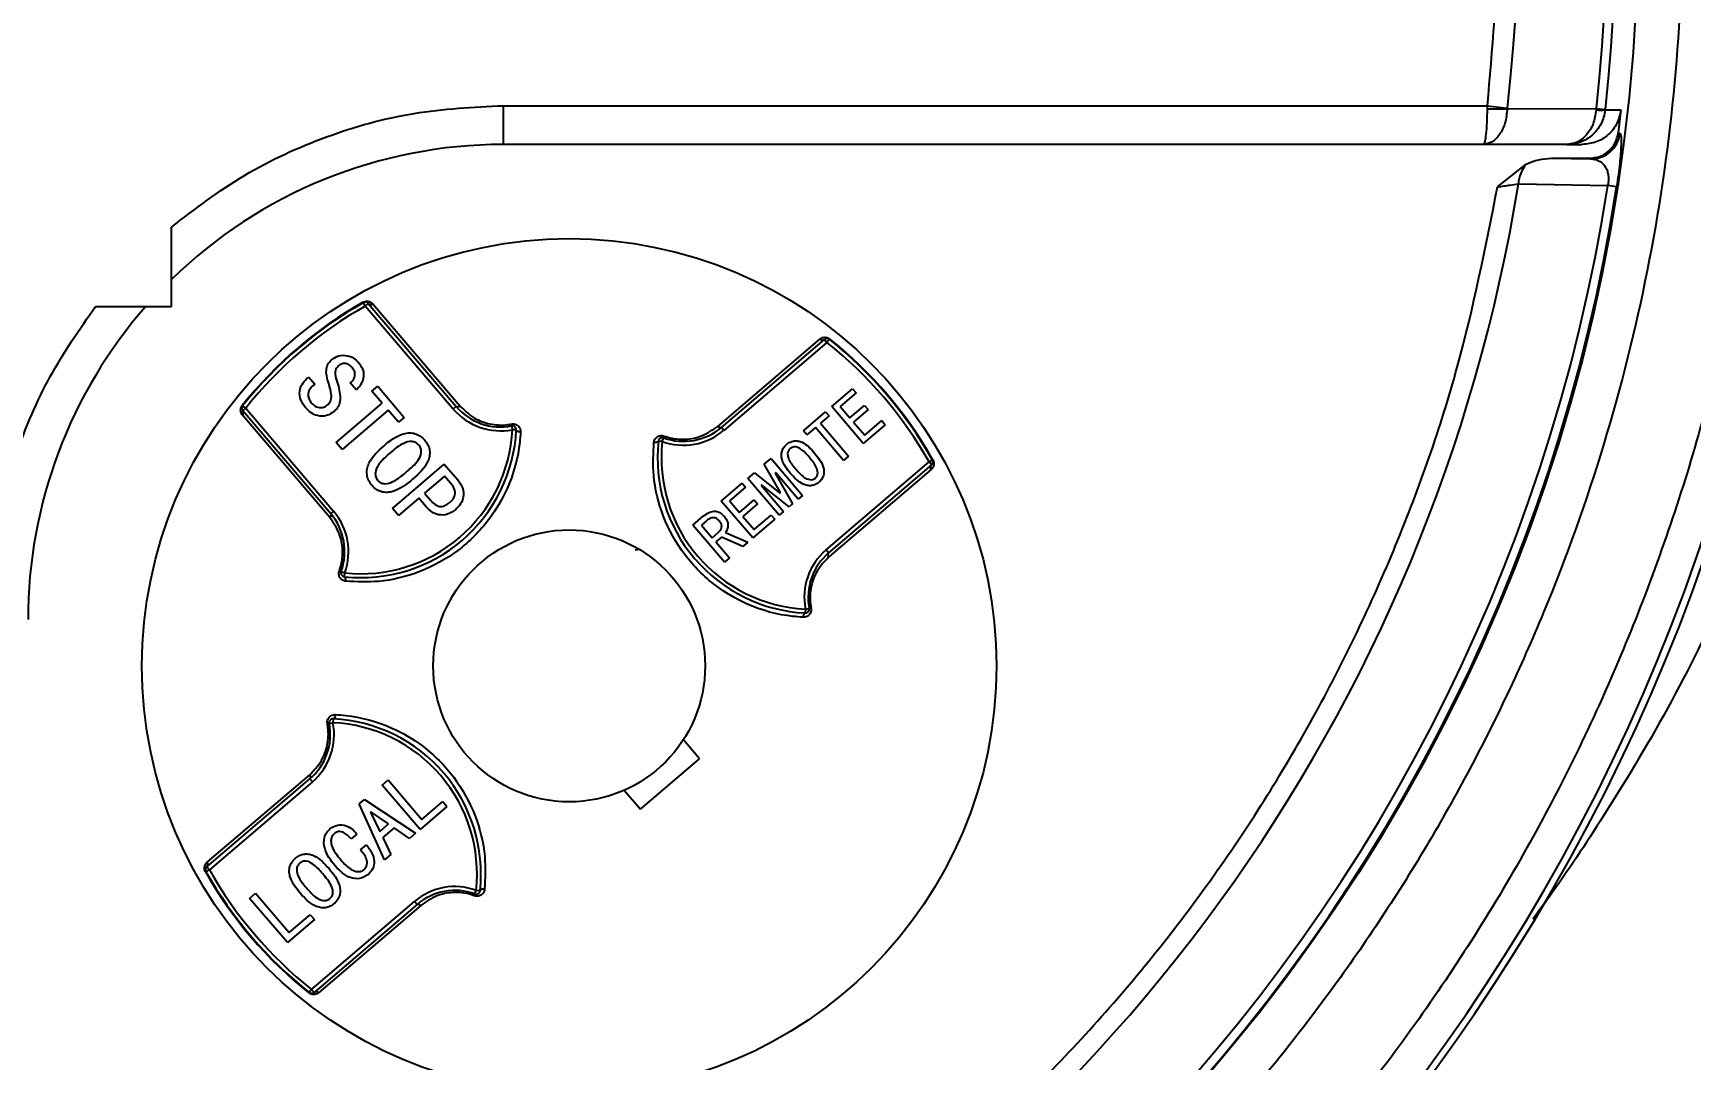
# Model space of a CAD drawing. Header units: millimetres. Extents: x 1964 to 5009, y 569 to 2723.
# Drawn here: x 2657 to 2742.4, y 2204.6 to 2257.4 of the extents above; entities that cross this region are included whole.
import ezdxf

# ---------------------------------------------------------------- set-up
doc = ezdxf.new("R2010")
doc.units = ezdxf.units.MM
doc.layers.add('AM_5', color=3, linetype='Continuous', lineweight=25)
doc.styles.add('SLDTEXTSTYLE1', font='txt.shx', dxfattribs={"width": 0.7, "bigfont": 'gbcbig.shx'})
doc.dimstyles.new('SLDDIMSTYLE12$0', dxfattribs={"dimtxt": 12, "dimasz": 10, "dimexe": 0, "dimexo": 0.0625, "dimgap": 0.875, "dimtad": 1, "dimdec": 1, "dimlfac": 1.8, "dimrnd": 1e-09, "dimzin": 12, "dimdsep": 46, "dimtxsty": 'SLDTEXTSTYLE1', "dimcen": 0.09, "dimdle": 8.16, "dimclrd": 3, "dimclre": 3, "dimadec": 0, "dimazin": 3, "dimtfac": 1, "dimtdec": 1, "dimtofl": 0, "dimtmove": 0, "dimatfit": 3, "dimfxl": 0, "dimfrac": 2, "dimtolj": 1, "dimlwd": 5, "dimlwe": 5, "dimarcsym": 0})

# ---------------------------------------------------------------- blocks, each defined once
blk = doc.blocks.new('*D64')
at = {"layer": 'AM_5', "color": 3, "lineweight": 5, "transparency": 16777216}
blk.add_line((2756.483, 2479.134), (2362.084, 2479.134), dxfattribs=at)
at = {"layer": 'AM_5', "color": 3, "linetype": 'Continuous', "lineweight": 5, "transparency": 16777216}
for p, q in [((2362.084, 2469.134), (2362.084, 2155.348)), ((2768.159, 2145.348), (2362.084, 2145.348))]:
    blk.add_line(p, q, dxfattribs=at)
at = {"layer": 'AM_5', "color": 3, "transparency": 16777216}
for points in [[(2360.417, 2469.134), (2363.75, 2469.134), (2362.084, 2479.134)], [(2360.417, 2155.348), (2363.75, 2155.348), (2362.084, 2145.348)]]:
    blk.add_solid(points, dxfattribs=at)
at = {"layer": 'Defpoints', "color": 0, "transparency": 16777216}
for p in [(2756.546, 2479.134), (2362.084, 2145.348), (2768.221, 2145.348)]:
    blk.add_point(p, dxfattribs=at)
at = {"layer": 'AM_5', "color": 0, "transparency": 16777216, "insert": (2347.494, 2312.241), "char_height": 12, "attachment_point": 5, "rotation": 90, "style": 'SLDTEXTSTYLE1'}
blk.add_mtext('\\A1;{\\H2.28571x;335}', dxfattribs=at)

msp = doc.modelspace()

# ---------------------------------------------------------------- linework, layer by layer
at = {"color": 7, "linetype": 'Continuous', "lineweight": 25}
for p, q in [((2681.227, 2253.698), (2731.919, 2253.698)), ((2681.227, 2253.698), (2681.227, 2251.698)), ((2731.916, 2253.538), (2731.919, 2253.698)), ((2731.919, 2253.698), (2732.944, 2253.578)), ((2732.941, 2253.538), (2732.944, 2253.578)), ((2732.941, 2253.538), (2737.526, 2253.546)), ((2737.526, 2253.546), (2737.521, 2253.477)), ((2737.526, 2253.546), (2737.989, 2253.495)), ((2737.987, 2253.477), (2737.989, 2253.495)), ((2737.987, 2253.477), (2738.792, 2253.479)), ((2738.792, 2253.479), (2738.654, 2252.303)), ((2738.654, 2252.303), (2738.748, 2252.27)), ((2731.718, 2251.698), (2681.227, 2251.698)), ((2736.012, 2251.698), (2731.718, 2251.698)), ((2736.012, 2251.698), (2736.801, 2251.698)), ((2732.438, 2249.514), (2733.913, 2250.689)), ((2735.221, 2250.988), (2737.262, 2250.955)), ((2735.221, 2250.988), (2737.165, 2250.988)), ((2733.509, 2249.665), (2738.109, 2249.582)), ((2738.569, 2249.511), (2738.109, 2249.582)), ((2664.145, 2243.361), (2664.145, 2247.447)), ((2660.245, 2243.361), (2664.145, 2243.361)), ((2674.033, 2243.556), (2674.021, 2243.577)), ((2674.131, 2243.382), (2674.033, 2243.556)), ((2674.131, 2243.382), (2674.283, 2243.511)), ((2678.662, 2238.077), (2674.131, 2243.382)), ((2674.283, 2243.511), (2678.814, 2238.207)), ((2674.518, 2243.489), (2679.012, 2238.228)), ((2692.277, 2237.184), (2697.538, 2241.677)), ((2692.469, 2237.132), (2697.774, 2241.663)), ((2697.774, 2241.663), (2697.903, 2241.511)), ((2698.028, 2241.667), (2697.903, 2241.511)), ((2698.043, 2241.686), (2698.028, 2241.667)), ((2697.903, 2241.511), (2692.599, 2236.98)), ((2671.112, 2239.625), (2671.221, 2239.718)), ((2671.221, 2239.718), (2671.527, 2239.36)), ((2671.527, 2239.36), (2671.433, 2239.28)), ((2673.666, 2239.061), (2673.361, 2239.419)), ((2674.474, 2238.997), (2674.77, 2239.25)), ((2674.77, 2239.25), (2676.139, 2237.647)), ((2698.149, 2238.2), (2699.227, 2239.121)), ((2699.227, 2239.121), (2699.407, 2238.909)), ((2667.816, 2238.246), (2667.797, 2238.261)), ((2667.972, 2238.121), (2667.816, 2238.246)), ((2672.64, 2236.354), (2675.006, 2238.375)), ((2675.006, 2238.375), (2674.474, 2238.997)), ((2678.814, 2238.207), (2678.662, 2238.077)), ((2699.772, 2236.299), (2698.149, 2238.2)), ((2699.407, 2238.909), (2698.585, 2238.207)), ((2698.585, 2238.207), (2699.088, 2237.618)), ((2699.088, 2237.618), (2699.844, 2238.263)), ((2699.844, 2238.263), (2700.024, 2238.052)), ((2672.299, 2232.494), (2667.805, 2237.756)), ((2667.972, 2238.121), (2667.82, 2237.991)), ((2672.35, 2232.687), (2667.82, 2237.991)), ((2667.972, 2238.121), (2672.502, 2232.817)), ((2675.312, 2238.017), (2672.946, 2235.996)), ((2675.843, 2237.394), (2675.312, 2238.017)), ((2676.139, 2237.647), (2675.843, 2237.394)), ((2696.692, 2236.956), (2697.837, 2237.934)), ((2698.018, 2237.722), (2697.573, 2237.343)), ((2697.837, 2237.934), (2698.018, 2237.722)), ((2700.024, 2238.052), (2699.268, 2237.406)), ((2699.268, 2237.406), (2699.847, 2236.728)), ((2699.847, 2236.728), (2700.726, 2237.478)), ((2700.726, 2237.478), (2700.906, 2237.267)), ((2681.669, 2237.211), (2681.707, 2237.014)), ((2681.907, 2237.005), (2681.707, 2237.014)), ((2689.425, 2236.407), (2689.493, 2236.595)), ((2692.599, 2236.98), (2692.469, 2237.132)), ((2696.873, 2236.744), (2696.692, 2236.956)), ((2697.317, 2237.124), (2696.873, 2236.744)), ((2698.76, 2235.435), (2697.317, 2237.124)), ((2697.573, 2237.343), (2699.016, 2235.653)), ((2700.906, 2237.267), (2699.772, 2236.299)), ((2672.946, 2235.996), (2672.64, 2236.354)), ((2689.425, 2236.407), (2689.226, 2236.429)), ((2699.016, 2235.653), (2698.76, 2235.435)), ((2675.538, 2232.961), (2678.199, 2235.234)), ((2678.199, 2235.234), (2678.891, 2234.425)), ((2693.824, 2234.506), (2694.169, 2234.8)), ((2694.169, 2234.8), (2695.486, 2233.753)), ((2694.68, 2235.237), (2695.025, 2235.531)), ((2695.508, 2233.772), (2694.68, 2235.237)), ((2695.025, 2235.531), (2696.648, 2233.63)), ((2695.268, 2234.797), (2695.245, 2234.778)), ((2696.426, 2233.441), (2695.268, 2234.797)), ((2697.86, 2230.821), (2703.164, 2235.351)), ((2703.294, 2235.199), (2697.99, 2230.669)), ((2703.272, 2234.965), (2698.01, 2230.471)), ((2703.338, 2235.45), (2703.164, 2235.351)), ((2703.294, 2235.199), (2703.164, 2235.351)), ((2703.359, 2235.462), (2703.338, 2235.45)), ((2678.21, 2234.624), (2677.182, 2233.747)), ((2678.515, 2234.266), (2678.21, 2234.624)), ((2692.457, 2233.338), (2693.535, 2234.259)), ((2693.715, 2234.048), (2692.893, 2233.345)), ((2693.535, 2234.259), (2693.715, 2234.048)), ((2695.448, 2232.605), (2693.824, 2234.506)), ((2694.534, 2234.17), (2694.512, 2234.151)), ((2694.512, 2234.151), (2695.67, 2232.795)), ((2695.959, 2233.042), (2694.534, 2234.17)), ((2695.245, 2234.778), (2696.137, 2233.194)), ((2676.887, 2233.494), (2675.844, 2232.603)), ((2677.272, 2233.043), (2676.887, 2233.494)), ((2677.182, 2233.747), (2677.488, 2233.389)), ((2694.08, 2231.437), (2692.457, 2233.338)), ((2692.893, 2233.345), (2693.396, 2232.756)), ((2693.396, 2232.756), (2694.152, 2233.402)), ((2694.332, 2233.191), (2693.576, 2232.545)), ((2694.152, 2233.402), (2694.332, 2233.191)), ((2695.486, 2233.753), (2695.508, 2233.772)), ((2696.137, 2233.194), (2695.959, 2233.042)), ((2696.648, 2233.63), (2696.426, 2233.441)), ((2672.502, 2232.817), (2672.35, 2232.687)), ((2675.844, 2232.603), (2675.538, 2232.961)), ((2691, 2232.094), (2691.556, 2232.569)), ((2691.681, 2232.31), (2691.436, 2232.102)), ((2693.576, 2232.545), (2694.155, 2231.867)), ((2695.214, 2232.406), (2694.08, 2231.437)), ((2694.155, 2231.867), (2695.034, 2232.617)), ((2695.034, 2232.617), (2695.214, 2232.406)), ((2695.67, 2232.795), (2695.448, 2232.605)), ((2692.624, 2230.193), (2691, 2232.094)), ((2691.436, 2232.102), (2691.997, 2231.446)), ((2691.997, 2231.446), (2692.308, 2231.711)), ((2692.466, 2231.481), (2692.177, 2231.234)), ((2693.569, 2231), (2692.466, 2231.481)), ((2692.682, 2231.723), (2693.836, 2231.228)), ((2688.245, 2230.846), (2688.037, 2230.806)), ((2692.177, 2231.234), (2692.88, 2230.412)), ((2693.836, 2231.228), (2693.569, 2231)), ((2697.99, 2230.669), (2697.86, 2230.821)), ((2672.888, 2229.711), (2673.076, 2229.642)), ((2692.88, 2230.412), (2692.624, 2230.193)), ((2673.054, 2229.443), (2673.076, 2229.642)), ((2696.797, 2227.775), (2696.787, 2227.576)), ((2696.797, 2227.775), (2696.993, 2227.814)), ((2672.478, 2222.125), (2672.468, 2221.925)), ((2672.272, 2221.887), (2672.468, 2221.925)), ((2691.349, 2220.066), (2690.51, 2221.048)), ((2688.307, 2217.468), (2691.349, 2220.066)), ((2665.971, 2214.501), (2671.276, 2219.031)), ((2665.994, 2214.736), (2671.255, 2219.229)), ((2671.406, 2218.879), (2666.101, 2214.349)), ((2671.276, 2219.031), (2671.406, 2218.879)), ((2675.004, 2218.714), (2675.31, 2218.976)), ((2676.952, 2216.433), (2675.004, 2218.714)), ((2675.31, 2218.976), (2677.042, 2216.948)), ((2673.82, 2217.75), (2674.087, 2217.977)), ((2675.124, 2214.872), (2673.82, 2217.75)), ((2674.087, 2217.977), (2676.725, 2216.239)), ((2677.042, 2216.948), (2678.123, 2217.871)), ((2678.123, 2217.871), (2678.339, 2217.618)), ((2687.468, 2218.45), (2688.307, 2217.468)), ((2674.423, 2217.341), (2674.396, 2217.318)), ((2674.396, 2217.318), (2674.877, 2216.322)), ((2675.331, 2216.71), (2674.423, 2217.341)), ((2678.339, 2217.618), (2676.952, 2216.433)), ((2673.697, 2216.191), (2673.404, 2215.941)), ((2674.877, 2216.322), (2675.331, 2216.71)), ((2675.614, 2216.513), (2675.027, 2216.012)), ((2675.027, 2216.012), (2675.444, 2215.145)), ((2676.405, 2215.966), (2675.614, 2216.513)), ((2676.725, 2216.239), (2676.405, 2215.966)), ((2673.883, 2215.38), (2674.189, 2215.642)), ((2666.101, 2214.349), (2665.927, 2214.25)), ((2666.101, 2214.349), (2665.971, 2214.501)), ((2675.444, 2215.145), (2675.124, 2214.872)), ((2665.927, 2214.25), (2665.906, 2214.238)), ((2668.173, 2212.88), (2668.48, 2213.143)), ((2670.122, 2210.599), (2668.173, 2212.88)), ((2668.48, 2213.143), (2670.212, 2211.115)), ((2671.362, 2208.19), (2676.666, 2212.72)), ((2676.666, 2212.72), (2676.796, 2212.568)), ((2679.772, 2213.105), (2679.84, 2213.293)), ((2680.039, 2213.272), (2679.84, 2213.293)), ((2671.509, 2211.784), (2670.122, 2210.599)), ((2670.212, 2211.115), (2671.292, 2212.038)), ((2671.292, 2212.038), (2671.509, 2211.784)), ((2676.796, 2212.568), (2671.492, 2208.037)), ((2676.988, 2212.516), (2671.727, 2208.023)), ((2671.237, 2208.033), (2671.222, 2208.014)), ((2671.362, 2208.19), (2671.237, 2208.033)), ((2671.362, 2208.19), (2671.492, 2208.037))]:
    msp.add_line(p, q, dxfattribs=at)
at = {"color": 7, "linetype": 'Continuous', "lineweight": 25, "flags": 128}
for points in [[(2737.165, 2250.988), (2737.219, 2250.969), (2737.262, 2250.955)], [(2679.012, 2238.228), (2678.983, 2238.21), (2678.954, 2238.196), (2678.925, 2238.186), (2678.897, 2238.181), (2678.871, 2238.181), (2678.848, 2238.185), (2678.829, 2238.194), (2678.814, 2238.207)], [(2682.127, 2236.897), (2682.085, 2236.898), (2682.044, 2236.904), (2682.005, 2236.914), (2681.971, 2236.928), (2681.943, 2236.945), (2681.923, 2236.964), (2681.911, 2236.984), (2681.907, 2237.005)], [(2692.469, 2237.132), (2692.452, 2237.122), (2692.432, 2237.116), (2692.409, 2237.115), (2692.383, 2237.12), (2692.357, 2237.129), (2692.329, 2237.143), (2692.303, 2237.162), (2692.277, 2237.184)], [(2689.226, 2236.429), (2689.219, 2236.409), (2689.204, 2236.39), (2689.181, 2236.375), (2689.151, 2236.363), (2689.115, 2236.355), (2689.075, 2236.351), (2689.034, 2236.351), (2688.992, 2236.356)], [(2672.35, 2232.687), (2672.361, 2232.67), (2672.367, 2232.649), (2672.367, 2232.626), (2672.363, 2232.601), (2672.353, 2232.574), (2672.339, 2232.547), (2672.321, 2232.52), (2672.299, 2232.494)], [(2698.01, 2230.471), (2697.992, 2230.5), (2697.979, 2230.529), (2697.969, 2230.558), (2697.964, 2230.586), (2697.963, 2230.612), (2697.968, 2230.634), (2697.976, 2230.654), (2697.99, 2230.669)], [(2673.126, 2229.209), (2673.131, 2229.251), (2673.132, 2229.293), (2673.128, 2229.332), (2673.12, 2229.368), (2673.108, 2229.398), (2673.092, 2229.421), (2673.074, 2229.437), (2673.054, 2229.443)], [(2696.787, 2227.576), (2696.766, 2227.572), (2696.746, 2227.56), (2696.727, 2227.539), (2696.71, 2227.511), (2696.697, 2227.478), (2696.687, 2227.439), (2696.681, 2227.398), (2696.679, 2227.355)], [(2672.586, 2222.345), (2672.584, 2222.302), (2672.578, 2222.261), (2672.568, 2222.223), (2672.555, 2222.189), (2672.538, 2222.161), (2672.519, 2222.14), (2672.499, 2222.128), (2672.478, 2222.125)], [(2671.255, 2219.229), (2671.273, 2219.2), (2671.287, 2219.171), (2671.296, 2219.142), (2671.301, 2219.114), (2671.302, 2219.089), (2671.298, 2219.066), (2671.289, 2219.046), (2671.276, 2219.031)], [(2680.274, 2213.344), (2680.232, 2213.349), (2680.19, 2213.349), (2680.15, 2213.346), (2680.115, 2213.337), (2680.084, 2213.325), (2680.061, 2213.31), (2680.046, 2213.292), (2680.039, 2213.272)], [(2676.796, 2212.568), (2676.813, 2212.578), (2676.833, 2212.584), (2676.857, 2212.585), (2676.882, 2212.58), (2676.909, 2212.571), (2676.936, 2212.557), (2676.963, 2212.539), (2676.988, 2212.516)]]:
    msp.add_lwpolyline(points, dxfattribs=at)
at = {"color": 7, "linetype": 'Continuous', "lineweight": 25}
for centre, radius in [((2648.203, 2263.488), 91.48), ((2684.633, 2224.85), 22), ((2684.633, 2224.85), 7)]:
    msp.add_circle(centre, radius, dxfattribs=at)
for centre, radius, start, end in [((2648.203, 2263.488), 90.341, 353.64897, 186.35103), ((2648.203, 2263.488), 89.875, 353.64897, 186.35103), ((2648.203, 2263.488), 85.319, 353.33017, 186.66983), ((2732.428, 2267.861), 14.333, 267.94984, 272.05016), ((2737.754, 2255.303), 1.841, 262.72931, 277.27069), ((2737.259, 2252.455), 1.5, 270.08726, 352.92929), ((2681.227, 2227.235), 24.464, 90, 134.2869), ((2735.27, 2249.562), 1.764, 140.30131, 176.6646), ((2648.203, 2263.488), 90.976, 277.53416, 351.20762), ((2648.203, 2263.488), 91.441, 277.53416, 351.20762), ((2648.203, 2263.488), 86.42, 297.29308, 350.7957), ((2648.241, 2263.31), 99.998, 280.32817, 349.67428), ((2648.657, 2263.31), 99.998, 280.32817, 349.67428), ((2681.227, 2227.235), 24.464, 138.76195, 180), ((2684.633, 2224.85), 21.524, 119.539, 141.461), ((2684.633, 2224.85), 21.5, 119.539, 141.461), ((2684.633, 2224.85), 21.3, 119.539, 141.461), ((2674.131, 2243.382), 0.2, 40.5, 119.539), ((2674.414, 2243.638), 0.182, 224.12254, 305.03626), ((2697.665, 2241.808), 0.182, 225.96374, 306.87746), ((2697.903, 2241.511), 0.2, 51.461, 130.5), ((2684.633, 2224.85), 21.5, 29.539, 51.461), ((2684.633, 2224.85), 21.524, 29.539, 51.461), ((2684.633, 2224.85), 21.3, 29.539, 51.461), ((2667.972, 2238.121), 0.2, 141.461, 220.5), ((2681.095, 2240.155), 3, 220.5, 281.03097), ((2667.675, 2237.882), 0.182, 315.96374, 36.87746), ((2681.095, 2240.155), 3.2, 220.5, 281.03097), ((2673.917, 2237.397), 8, 263.8094, 357.1906), ((2673.917, 2237.397), 7.8, 263.8094, 357.1906), ((2680.982, 2237.158), 0.689, 4.41037, 12.37572), ((2681.707, 2237.014), 0.2, 357.1906, 101.03097), ((2689.425, 2236.407), 0.2, 69.96903, 173.8094), ((2690.521, 2239.414), 3.2, 249.96903, 310.5), ((2690.521, 2239.414), 3, 249.96903, 310.5), ((2690.163, 2236.435), 0.689, 158.62428, 166.58963), ((2697.179, 2235.566), 8, 173.8094, 267.1906), ((2697.179, 2235.566), 7.8, 173.8094, 267.1906), ((2703.42, 2235.069), 0.182, 134.12254, 215.03626), ((2703.164, 2235.351), 0.2, 310.5, 29.539), ((2670.069, 2230.738), 3, 339.96903, 40.5), ((2670.069, 2230.738), 3.2, 339.96903, 40.5), ((2699.938, 2228.388), 3.2, 130.5, 191.03097), ((2699.938, 2228.388), 3, 130.5, 191.03097), ((2673.047, 2230.381), 0.689, 248.62428, 256.58963), ((2673.076, 2229.642), 0.2, 159.96903, 263.8094), ((2696.797, 2227.775), 0.2, 267.1906, 11.03097), ((2696.94, 2228.5), 0.689, 274.41037, 282.37572), ((2672.468, 2221.925), 0.2, 87.1906, 191.03097), ((2672.086, 2214.134), 8, 353.8094, 87.1906), ((2669.327, 2221.313), 3, 310.5, 11.03097), ((2669.327, 2221.313), 3.2, 310.5, 11.03097), ((2672.325, 2221.2), 0.689, 94.41037, 102.37572), ((2672.086, 2214.134), 7.8, 353.8094, 87.1906), ((2666.101, 2214.349), 0.2, 130.5, 209.539), ((2665.845, 2214.631), 0.182, 314.12254, 35.03626), ((2684.633, 2224.85), 21.3, 209.539, 231.461), ((2684.633, 2224.85), 21.524, 209.539, 231.461), ((2684.633, 2224.85), 21.5, 209.539, 231.461), ((2678.744, 2210.287), 3.2, 69.96903, 130.5), ((2678.744, 2210.287), 3, 69.96903, 130.5), ((2679.102, 2213.265), 0.689, 338.62428, 346.58963), ((2679.84, 2213.293), 0.2, 249.96903, 353.8094), ((2671.362, 2208.19), 0.2, 231.461, 310.5), ((2671.601, 2207.892), 0.182, 45.96374, 126.87746)]:
    msp.add_arc(centre, radius, start, end, dxfattribs=at)
for points in [[(2648.203, 2357.228), (2651.27, 2357.141), (2657.405, 2356.967), (2666.52, 2355.564), (2675.458, 2353.339), (2684.133, 2350.231), (2692.462, 2346.293), (2700.366, 2341.556), (2707.766, 2336.067), (2714.594, 2329.879), (2720.781, 2323.052), (2726.27, 2315.651), (2731.007, 2307.748), (2734.947, 2299.419), (2738.051, 2290.743), (2740.29, 2281.805), (2741.642, 2272.691), (2742.094, 2263.488), (2741.642, 2254.285), (2740.29, 2245.171), (2738.051, 2236.233), (2734.947, 2227.557), (2731.007, 2219.228), (2726.27, 2211.325), (2720.781, 2203.924), (2714.594, 2197.097), (2707.766, 2190.909), (2700.366, 2185.42), (2692.462, 2180.683), (2684.133, 2176.745), (2675.458, 2173.637), (2666.52, 2171.412), (2657.405, 2170.009), (2651.27, 2169.835), (2648.203, 2169.748)], [(2745.876, 2252.699), (2745.352, 2249.047), (2744.304, 2241.744), (2741.184, 2231.101), (2736.976, 2220.857), (2731.621, 2211.157), (2725.216, 2202.118), (2717.835, 2193.855), (2709.573, 2186.474), (2700.534, 2180.069), (2690.833, 2174.714), (2680.59, 2170.506), (2669.947, 2167.387), (2662.644, 2166.338), (2658.992, 2165.814)]]:
    msp.add_open_spline(points, degree=3, dxfattribs=at)
for points, knots in [([(2731.919, 2253.698), (2732.17, 2256.594), (2732.676, 2262.433), (2732.274, 2271.291), (2730.991, 2280.153), (2728.742, 2288.879), (2725.578, 2297.314), (2721.557, 2305.319), (2716.768, 2312.771), (2711.28, 2319.62), (2705.116, 2325.865), (2698.271, 2331.487), (2690.787, 2336.411), (2682.776, 2340.533), (2674.371, 2343.781), (2665.717, 2346.084), (2656.966, 2347.512), (2651.107, 2347.688), (2648.203, 2347.775)], [0, 0, 0, 0, 0.061282, 0.123596, 0.186618, 0.25, 0.313382, 0.376404, 0.438718, 0.5, 0.561282, 0.623596, 0.686618, 0.75, 0.813382, 0.876404, 0.938718, 1, 1, 1, 1]), ([(2664.145, 2247.447), (2665.368, 2248.38), (2667.832, 2250.26), (2672.091, 2252.199), (2676.596, 2253.467), (2679.691, 2253.622), (2681.227, 2253.698)], [0, 0, 0, 0, 0.248067, 0.5, 0.751933, 1, 1, 1, 1]), ([(2731.718, 2251.698), (2731.733, 2251.709), (2731.761, 2251.728), (2731.807, 2251.895), (2731.858, 2252.228), (2731.902, 2252.807), (2731.911, 2253.299), (2731.916, 2253.538)], [0, 0, 0, 0, 0.155396, 0.29072, 0.500419, 0.757942, 1, 1, 1, 1]), ([(2732.941, 2253.538), (2732.911, 2253.283), (2732.851, 2252.78), (2732.554, 2252.178), (2732.163, 2251.775), (2731.866, 2251.724), (2731.718, 2251.698)], [0, 0, 0, 0, 0.258117, 0.510596, 0.757084, 1, 1, 1, 1]), ([(2737.521, 2253.477), (2737.479, 2253.23), (2737.396, 2252.74), (2737.029, 2252.16), (2736.553, 2251.772), (2736.192, 2251.723), (2736.012, 2251.698)], [0, 0, 0, 0, 0.257719, 0.510264, 0.756882, 1, 1, 1, 1]), ([(2737.987, 2253.477), (2737.932, 2253.23), (2737.823, 2252.74), (2737.343, 2252.16), (2736.72, 2251.772), (2736.247, 2251.723), (2736.012, 2251.698)], [0, 0, 0, 0, 0.257719, 0.510264, 0.756882, 1, 1, 1, 1]), ([(2738.792, 2253.479), (2738.739, 2253.24), (2738.634, 2252.76), (2738.164, 2252.178), (2737.533, 2251.776), (2737.045, 2251.724), (2736.801, 2251.698)], [0, 0, 0, 0, 0.2499161, 0.4998772, 0.7499002, 1, 1, 1, 1]), ([(2737.165, 2250.988), (2737.346, 2251.007), (2737.708, 2251.045), (2738.178, 2251.341), (2738.53, 2251.771), (2738.613, 2252.126), (2738.654, 2252.303)], [0, 0, 0, 0, 0.249919, 0.499876, 0.749973, 1, 1, 1, 1]), ([(2738.748, 2252.27), (2738.768, 2252.236), (2738.806, 2252.17), (2738.807, 2251.744), (2738.777, 2251.239), (2738.73, 2250.734), (2738.664, 2250.153), (2738.6, 2249.721), (2738.569, 2249.511)], [0, 0, 0, 0, 0.25973, 0.49902, 0.62722, 0.751249, 0.879328, 1, 1, 1, 1]), ([(2733.913, 2250.689), (2734.123, 2250.777), (2734.541, 2250.954), (2734.995, 2250.977), (2735.221, 2250.988)], [0, 0, 0, 0, 0.501536, 1, 1, 1, 1]), ([(2737.262, 2250.955), (2737.314, 2250.95), (2737.403, 2250.943), (2737.5, 2250.916), (2737.55, 2250.898), (2737.665, 2250.853), (2737.862, 2250.732), (2738.05, 2250.474), (2738.13, 2250.184), (2738.147, 2250.056), (2738.149, 2249.964), (2738.149, 2249.962), (2738.149, 2249.954), (2738.15, 2249.924), (2738.149, 2249.858), (2738.14, 2249.738), (2738.121, 2249.64), (2738.109, 2249.582)], [0, 0, 0, 0, 0.121727, 0.20994, 0.237801, 0.245856, 0.499726, 0.748792, 0.797604, 0.886644, 0.886708, 0.887233, 0.888706, 0.894283, 0.915732, 0.95058, 1, 1, 1, 1]), ([(2688.63, 2188.278), (2691.378, 2189.871), (2696.928, 2193.09), (2704.558, 2199.109), (2711.587, 2205.985), (2717.803, 2213.696), (2723.093, 2222.069), (2727.332, 2230.942), (2730.564, 2240.107), (2731.818, 2246.399), (2732.438, 2249.514)], [0, 0, 0, 0, 0.122144, 0.246703, 0.372927, 0.5, 0.627073, 0.753297, 0.877856, 1, 1, 1, 1]), ([(2732.438, 2249.514), (2732.551, 2249.531), (2732.767, 2249.564), (2733.144, 2249.617), (2733.368, 2249.646), (2733.509, 2249.665)], [0, 0, 0, 0, 0.290063, 0.553603, 1, 1, 1, 1]), ([(2654.763, 2227.235), (2654.831, 2228.67), (2654.966, 2231.561), (2656.073, 2235.784), (2657.768, 2239.807), (2659.423, 2242.182), (2660.245, 2243.361)], [0, 0, 0, 0, 0.248315, 0.5, 0.751685, 1, 1, 1, 1]), ([(2674.021, 2243.577), (2674.042, 2243.587), (2674.088, 2243.61), (2674.174, 2243.629), (2674.293, 2243.629), (2674.419, 2243.584), (2674.484, 2243.522), (2674.518, 2243.489)], [0, 0, 0, 0, 0.0853698, 0.1907986, 0.3564235, 0.6664713, 1, 1, 1, 1]), ([(2697.538, 2241.677), (2697.597, 2241.716), (2697.685, 2241.774), (2697.842, 2241.776), (2697.942, 2241.747), (2698.001, 2241.717), (2698.034, 2241.693), (2698.043, 2241.686)], [0, 0, 0, 0, 0.49351, 0.746512, 0.851032, 0.956489, 1, 1, 1, 1]), ([(2672.395, 2240.613), (2672.516, 2240.696), (2672.758, 2240.862), (2673.181, 2240.852), (2673.534, 2240.718), (2673.696, 2240.556), (2673.778, 2240.475)], [0, 0, 0, 0, 0.279601, 0.558878, 0.779376, 1, 1, 1, 1]), ([(2672.277, 2239.301), (2672.193, 2239.555), (2672.076, 2239.908), (2672.18, 2240.385), (2672.323, 2240.537), (2672.395, 2240.613)], [0, 0, 0, 0, 0.560027, 0.780079, 1, 1, 1, 1]), ([(2672.747, 2240.295), (2672.683, 2240.221), (2672.554, 2240.075), (2672.593, 2239.718), (2672.67, 2239.492), (2672.717, 2239.353)], [0, 0, 0, 0, 0.278312, 0.557355, 1, 1, 1, 1]), ([(2673.466, 2240.209), (2673.412, 2240.264), (2673.305, 2240.373), (2673.092, 2240.436), (2672.893, 2240.403), (2672.796, 2240.331), (2672.747, 2240.295)], [0, 0, 0, 0, 0.280393, 0.559545, 0.779457, 1, 1, 1, 1]), ([(2673.361, 2239.419), (2673.423, 2239.476), (2673.548, 2239.592), (2673.616, 2239.827), (2673.585, 2240.048), (2673.506, 2240.155), (2673.466, 2240.209)], [0, 0, 0, 0, 0.279799, 0.559732, 0.779524, 1, 1, 1, 1]), ([(2673.778, 2240.475), (2673.869, 2240.354), (2674.052, 2240.113), (2674.059, 2239.675), (2673.911, 2239.316), (2673.748, 2239.146), (2673.666, 2239.061)], [0, 0, 0, 0, 0.280576, 0.558458, 0.779312, 1, 1, 1, 1]), ([(2671.054, 2238.149), (2670.961, 2238.275), (2670.774, 2238.526), (2670.726, 2238.974), (2670.853, 2239.363), (2671.026, 2239.537), (2671.112, 2239.625)], [0, 0, 0, 0, 0.280466, 0.559432, 0.779595, 1, 1, 1, 1]), ([(2671.433, 2239.28), (2671.366, 2239.214), (2671.233, 2239.083), (2671.179, 2238.819), (2671.222, 2238.581), (2671.307, 2238.461), (2671.35, 2238.401)], [0, 0, 0, 0, 0.280123, 0.558679, 0.779337, 1, 1, 1, 1]), ([(2672.213, 2238.304), (2672.273, 2238.384), (2672.393, 2238.544), (2672.385, 2238.911), (2672.318, 2239.153), (2672.277, 2239.301)], [0, 0, 0, 0, 0.277254, 0.55795, 1, 1, 1, 1]), ([(2672.717, 2239.353), (2672.788, 2239.084), (2672.888, 2238.709), (2672.773, 2238.213), (2672.624, 2238.053), (2672.55, 2237.973)], [0, 0, 0, 0, 0.559726, 0.780043, 1, 1, 1, 1]), ([(2667.805, 2237.756), (2667.767, 2237.814), (2667.709, 2237.903), (2667.707, 2238.06), (2667.735, 2238.16), (2667.765, 2238.219), (2667.79, 2238.251), (2667.797, 2238.261)], [0, 0, 0, 0, 0.49351, 0.746512, 0.851032, 0.956489, 1, 1, 1, 1]), ([(2671.35, 2238.401), (2671.413, 2238.334), (2671.54, 2238.199), (2671.799, 2238.129), (2672.036, 2238.178), (2672.154, 2238.262), (2672.213, 2238.304)], [0, 0, 0, 0, 0.280691, 0.558757, 0.779281, 1, 1, 1, 1]), ([(2679.012, 2238.228), (2679.241, 2238.005), (2679.656, 2237.602), (2680.532, 2237.272), (2681.218, 2237.23), (2681.588, 2237.294), (2681.655, 2237.305)], [0, 0, 0, 0, 0.356926, 0.645588, 0.935957, 1, 1, 1, 1]), ([(2672.55, 2237.973), (2672.418, 2237.88), (2672.156, 2237.695), (2671.688, 2237.698), (2671.313, 2237.877), (2671.14, 2238.058), (2671.054, 2238.149)], [0, 0, 0, 0, 0.2798432, 0.5586107, 0.7789801, 1, 1, 1, 1]), ([(2682.127, 2236.897), (2682.115, 2236.719), (2682.049, 2235.762), (2681.627, 2234.187), (2680.499, 2232.254), (2678.958, 2230.708), (2676.955, 2229.61), (2674.928, 2229.12), (2673.689, 2229.181), (2673.126, 2229.209)], [0, 0, 0, 0, 0.0439371, 0.236293, 0.3728219, 0.5357282, 0.69861, 0.8632007, 1, 1, 1, 1]), ([(2675.095, 2236.19), (2675.413, 2236.448), (2675.811, 2236.77), (2676.409, 2236.865), (2676.709, 2236.823), (2676.984, 2236.691), (2677.124, 2236.547), (2677.194, 2236.475)], [0, 0, 0, 0, 0.498982, 0.624271, 0.749515, 0.874666, 1, 1, 1, 1]), ([(2681.655, 2237.305), (2681.695, 2237.31), (2681.776, 2237.318), (2681.893, 2237.284), (2681.997, 2237.219), (2682.081, 2237.119), (2682.125, 2237.005), (2682.127, 2236.927), (2682.127, 2236.897)], [0, 0, 0, 0, 0.1540842, 0.3077863, 0.4712038, 0.6571656, 0.8674974, 1, 1, 1, 1]), ([(2688.992, 2236.356), (2689.005, 2236.414), (2689.031, 2236.521), (2689.146, 2236.642), (2689.28, 2236.704), (2689.413, 2236.717), (2689.488, 2236.696), (2689.522, 2236.686)], [0, 0, 0, 0, 0.257956, 0.484914, 0.703585, 0.864278, 1, 1, 1, 1]), ([(2689.522, 2236.686), (2689.586, 2236.665), (2689.942, 2236.544), (2690.626, 2236.478), (2691.543, 2236.667), (2692.016, 2237), (2692.277, 2237.184)], [0, 0, 0, 0, 0.064043, 0.354412, 0.643074, 1, 1, 1, 1]), ([(2674.47, 2234.149), (2674.41, 2234.23), (2674.289, 2234.391), (2674.205, 2234.687), (2674.215, 2234.992), (2674.409, 2235.569), (2674.79, 2235.914), (2675.095, 2236.19)], [0, 0, 0, 0, 0.1253313, 0.2504536, 0.3756879, 0.5009977, 1, 1, 1, 1]), ([(2675.414, 2235.817), (2675.193, 2235.629), (2674.862, 2235.349), (2674.64, 2234.881), (2674.648, 2234.584), (2674.726, 2234.462), (2674.766, 2234.401)], [0, 0, 0, 0, 0.501768, 0.750148, 0.875248, 1, 1, 1, 1]), ([(2676.898, 2236.222), (2676.845, 2236.271), (2676.738, 2236.367), (2676.451, 2236.428), (2675.957, 2236.286), (2675.632, 2236.005), (2675.414, 2235.817)], [0, 0, 0, 0, 0.12479, 0.249939, 0.498148, 1, 1, 1, 1]), ([(2676.252, 2234.836), (2676.469, 2235.02), (2676.794, 2235.295), (2677.025, 2235.751), (2677.016, 2236.043), (2676.937, 2236.163), (2676.898, 2236.222)], [0, 0, 0, 0, 0.5018858, 0.7502037, 0.8752646, 1, 1, 1, 1]), ([(2677.194, 2236.475), (2677.254, 2236.395), (2677.374, 2236.236), (2677.459, 2235.944), (2677.449, 2235.642), (2677.253, 2235.073), (2676.874, 2234.734), (2676.571, 2234.463)], [0, 0, 0, 0, 0.125297, 0.250413, 0.375603, 0.500878, 1, 1, 1, 1]), ([(2696.679, 2227.355), (2696.501, 2227.368), (2695.545, 2227.434), (2693.97, 2227.856), (2692.037, 2228.983), (2690.491, 2230.525), (2689.393, 2232.528), (2688.902, 2234.554), (2688.964, 2235.794), (2688.992, 2236.356)], [0, 0, 0, 0, 0.043937, 0.236293, 0.372822, 0.535728, 0.69861, 0.863201, 1, 1, 1, 1]), ([(2696.032, 2234.757), (2695.848, 2234.985), (2695.618, 2235.269), (2695.55, 2235.696), (2695.58, 2235.91), (2695.674, 2236.107), (2695.777, 2236.206), (2695.828, 2236.256)], [0, 0, 0, 0, 0.498982, 0.624271, 0.749515, 0.874666, 1, 1, 1, 1]), ([(2695.828, 2236.256), (2695.885, 2236.299), (2695.999, 2236.385), (2696.208, 2236.446), (2696.423, 2236.439), (2696.83, 2236.299), (2697.072, 2236.028), (2697.266, 2235.811)], [0, 0, 0, 0, 0.125297, 0.250413, 0.375603, 0.500878, 1, 1, 1, 1]), ([(2696.009, 2236.045), (2695.974, 2236.007), (2695.905, 2235.931), (2695.862, 2235.726), (2695.964, 2235.373), (2696.164, 2235.141), (2696.299, 2234.985)], [0, 0, 0, 0, 0.12479, 0.249939, 0.498148, 1, 1, 1, 1]), ([(2696.999, 2235.584), (2696.868, 2235.739), (2696.671, 2235.971), (2696.346, 2236.136), (2696.137, 2236.129), (2696.051, 2236.073), (2696.009, 2236.045)], [0, 0, 0, 0, 0.501886, 0.750204, 0.875265, 1, 1, 1, 1]), ([(2697.266, 2235.811), (2697.45, 2235.585), (2697.68, 2235.301), (2697.758, 2234.875), (2697.736, 2234.66), (2697.644, 2234.461), (2697.541, 2234.361), (2697.49, 2234.311)], [0, 0, 0, 0, 0.499133, 0.624424, 0.749622, 0.874708, 1, 1, 1, 1]), ([(2674.766, 2234.401), (2674.82, 2234.353), (2674.927, 2234.257), (2675.219, 2234.208), (2675.707, 2234.369), (2676.034, 2234.649), (2676.252, 2234.836)], [0, 0, 0, 0, 0.124698, 0.249711, 0.498195, 1, 1, 1, 1]), ([(2696.299, 2234.985), (2696.433, 2234.827), (2696.633, 2234.591), (2696.967, 2234.432), (2697.179, 2234.438), (2697.266, 2234.494), (2697.309, 2234.522)], [0, 0, 0, 0, 0.501698, 0.750126, 0.875254, 1, 1, 1, 1]), ([(2697.309, 2234.522), (2697.344, 2234.56), (2697.413, 2234.637), (2697.447, 2234.846), (2697.332, 2235.194), (2697.133, 2235.428), (2696.999, 2235.584)], [0, 0, 0, 0, 0.124691, 0.249737, 0.498265, 1, 1, 1, 1]), ([(2703.359, 2235.462), (2703.37, 2235.441), (2703.393, 2235.394), (2703.412, 2235.308), (2703.411, 2235.19), (2703.367, 2235.063), (2703.304, 2234.998), (2703.272, 2234.965)], [0, 0, 0, 0, 0.08537, 0.190799, 0.356423, 0.666471, 1, 1, 1, 1]), ([(2676.571, 2234.463), (2676.253, 2234.205), (2675.856, 2233.883), (2675.26, 2233.772), (2674.959, 2233.805), (2674.68, 2233.933), (2674.54, 2234.077), (2674.47, 2234.149)], [0, 0, 0, 0, 0.499139, 0.624435, 0.749618, 0.874706, 1, 1, 1, 1]), ([(2678.48, 2233.267), (2678.562, 2233.34), (2678.724, 2233.486), (2678.806, 2233.899), (2678.626, 2234.126), (2678.515, 2234.266)], [0, 0, 0, 0, 0.282451, 0.559256, 1, 1, 1, 1]), ([(2678.891, 2234.425), (2678.987, 2234.295), (2679.18, 2234.034), (2679.219, 2233.566), (2679.059, 2233.174), (2678.877, 2232.997), (2678.786, 2232.909)], [0, 0, 0, 0, 0.2803956, 0.5591428, 0.7792262, 1, 1, 1, 1]), ([(2697.49, 2234.311), (2697.432, 2234.268), (2697.317, 2234.182), (2697.105, 2234.121), (2696.888, 2234.129), (2696.475, 2234.266), (2696.229, 2234.539), (2696.032, 2234.757)], [0, 0, 0, 0, 0.125329, 0.250449, 0.375699, 0.501004, 1, 1, 1, 1]), ([(2677.488, 2233.389), (2677.561, 2233.309), (2677.708, 2233.152), (2678.003, 2233.017), (2678.28, 2233.109), (2678.413, 2233.214), (2678.48, 2233.267)], [0, 0, 0, 0, 0.281274, 0.559341, 0.778877, 1, 1, 1, 1]), ([(2672.796, 2229.739), (2672.818, 2229.804), (2672.939, 2230.16), (2673.005, 2230.843), (2672.816, 2231.76), (2672.483, 2232.233), (2672.299, 2232.494)], [0, 0, 0, 0, 0.064043, 0.354412, 0.643074, 1, 1, 1, 1]), ([(2678.786, 2232.909), (2678.654, 2232.814), (2678.392, 2232.624), (2677.921, 2232.597), (2677.535, 2232.768), (2677.36, 2232.951), (2677.272, 2233.043)], [0, 0, 0, 0, 0.280176, 0.558961, 0.779148, 1, 1, 1, 1]), ([(2691.556, 2232.569), (2691.647, 2232.637), (2691.829, 2232.772), (2692.154, 2232.843), (2692.437, 2232.732), (2692.56, 2232.602), (2692.622, 2232.537)], [0, 0, 0, 0, 0.280748, 0.559845, 0.779251, 1, 1, 1, 1]), ([(2692.366, 2232.319), (2692.313, 2232.37), (2692.207, 2232.474), (2691.927, 2232.501), (2691.774, 2232.383), (2691.681, 2232.31)], [0, 0, 0, 0, 0.280741, 0.559569, 1, 1, 1, 1]), ([(2692.308, 2231.711), (2692.353, 2231.758), (2692.443, 2231.851), (2692.504, 2232.031), (2692.46, 2232.198), (2692.397, 2232.278), (2692.366, 2232.319)], [0, 0, 0, 0, 0.280414, 0.55968, 0.779182, 1, 1, 1, 1]), ([(2692.622, 2232.537), (2692.673, 2232.471), (2692.774, 2232.339), (2692.818, 2232.105), (2692.783, 2231.892), (2692.716, 2231.78), (2692.682, 2231.723)], [0, 0, 0, 0, 0.28037, 0.559216, 0.779715, 1, 1, 1, 1]), ([(2673.126, 2229.209), (2673.069, 2229.223), (2672.961, 2229.249), (2672.841, 2229.363), (2672.778, 2229.497), (2672.766, 2229.63), (2672.787, 2229.705), (2672.796, 2229.739)], [0, 0, 0, 0, 0.257956, 0.484914, 0.703585, 0.864278, 1, 1, 1, 1]), ([(2698.01, 2230.471), (2697.788, 2230.242), (2697.385, 2229.827), (2697.055, 2228.95), (2697.013, 2228.265), (2697.076, 2227.895), (2697.088, 2227.828)], [0, 0, 0, 0, 0.3569261, 0.6455881, 0.9359573, 1, 1, 1, 1]), ([(2744.45, 2229.134), (2743.466, 2227.096), (2741.484, 2222.99), (2738.248, 2217.614), (2735.767, 2213.849), (2734.534, 2212.184), (2734.256, 2211.81)], [0, 0, 0, 0, 0.3351097, 0.675181, 0.9269218, 1, 1, 1, 1]), ([(2697.088, 2227.828), (2697.092, 2227.787), (2697.1, 2227.707), (2697.067, 2227.59), (2697.002, 2227.486), (2696.901, 2227.402), (2696.787, 2227.357), (2696.709, 2227.356), (2696.679, 2227.355)], [0, 0, 0, 0, 0.154084, 0.307786, 0.471204, 0.657166, 0.867497, 1, 1, 1, 1]), ([(2672.177, 2221.873), (2672.173, 2221.913), (2672.165, 2221.994), (2672.198, 2222.11), (2672.263, 2222.214), (2672.364, 2222.298), (2672.478, 2222.343), (2672.556, 2222.344), (2672.586, 2222.345)], [0, 0, 0, 0, 0.154084, 0.307786, 0.471204, 0.657166, 0.867497, 1, 1, 1, 1]), ([(2672.586, 2222.345), (2672.764, 2222.332), (2673.72, 2222.266), (2675.295, 2221.844), (2677.228, 2220.717), (2678.774, 2219.175), (2679.872, 2217.172), (2680.363, 2215.146), (2680.302, 2213.906), (2680.274, 2213.344)], [0, 0, 0, 0, 0.043937, 0.236293, 0.372822, 0.535728, 0.69861, 0.863201, 1, 1, 1, 1]), ([(2671.255, 2219.229), (2671.478, 2219.459), (2671.88, 2219.873), (2672.211, 2220.75), (2672.252, 2221.435), (2672.189, 2221.806), (2672.177, 2221.873)], [0, 0, 0, 0, 0.356926, 0.645588, 0.935957, 1, 1, 1, 1]), ([(2672.585, 2214.549), (2672.358, 2214.839), (2672.017, 2215.273), (2671.984, 2215.929), (2672.12, 2216.27), (2672.248, 2216.398), (2672.313, 2216.462)], [0, 0, 0, 0, 0.499696, 0.74909, 0.87448, 1, 1, 1, 1]), ([(2672.313, 2216.462), (2672.44, 2216.543), (2672.695, 2216.705), (2673.133, 2216.654), (2673.465, 2216.456), (2673.62, 2216.279), (2673.697, 2216.191)], [0, 0, 0, 0, 0.2788412, 0.5580379, 0.7787144, 1, 1, 1, 1]), ([(2672.529, 2216.209), (2672.484, 2216.161), (2672.395, 2216.065), (2672.339, 2215.802), (2672.466, 2215.351), (2672.716, 2215.05), (2672.883, 2214.849)], [0, 0, 0, 0, 0.124838, 0.249769, 0.498841, 1, 1, 1, 1]), ([(2673.404, 2215.941), (2673.285, 2216.069), (2673.135, 2216.231), (2672.89, 2216.319), (2672.759, 2216.326), (2672.633, 2216.286), (2672.564, 2216.235), (2672.529, 2216.209)], [0, 0, 0, 0, 0.498979, 0.624378, 0.749538, 0.874643, 1, 1, 1, 1]), ([(2670.538, 2214.947), (2670.607, 2214.998), (2670.743, 2215.101), (2670.994, 2215.174), (2671.252, 2215.166), (2671.74, 2214.997), (2672.031, 2214.672), (2672.263, 2214.413)], [0, 0, 0, 0, 0.125297, 0.250413, 0.375603, 0.500878, 1, 1, 1, 1]), ([(2674.077, 2214.37), (2674.11, 2214.405), (2674.176, 2214.475), (2674.218, 2214.616), (2674.231, 2214.76), (2674.162, 2215.043), (2674.007, 2215.23), (2673.883, 2215.38)], [0, 0, 0, 0, 0.12486, 0.249907, 0.375198, 0.50038, 1, 1, 1, 1]), ([(2674.189, 2215.642), (2674.286, 2215.514), (2674.48, 2215.259), (2674.626, 2214.823), (2674.55, 2214.398), (2674.379, 2214.21), (2674.293, 2214.116)], [0, 0, 0, 0, 0.281285, 0.560616, 0.780468, 1, 1, 1, 1]), ([(2665.906, 2214.238), (2665.896, 2214.259), (2665.872, 2214.306), (2665.853, 2214.392), (2665.854, 2214.51), (2665.898, 2214.637), (2665.961, 2214.702), (2665.994, 2214.736)], [0, 0, 0, 0, 0.08537, 0.190799, 0.356423, 0.666471, 1, 1, 1, 1]), ([(2670.783, 2213.148), (2670.562, 2213.42), (2670.286, 2213.761), (2670.204, 2214.274), (2670.24, 2214.531), (2670.353, 2214.767), (2670.477, 2214.887), (2670.538, 2214.947)], [0, 0, 0, 0, 0.498982, 0.624271, 0.749515, 0.874666, 1, 1, 1, 1]), ([(2670.755, 2214.693), (2670.713, 2214.648), (2670.631, 2214.556), (2670.579, 2214.31), (2670.701, 2213.886), (2670.942, 2213.608), (2671.103, 2213.421)], [0, 0, 0, 0, 0.1247898, 0.2499391, 0.4981483, 1, 1, 1, 1]), ([(2671.943, 2214.139), (2671.785, 2214.325), (2671.55, 2214.604), (2671.159, 2214.802), (2670.908, 2214.794), (2670.806, 2214.727), (2670.755, 2214.693)], [0, 0, 0, 0, 0.501886, 0.750204, 0.875265, 1, 1, 1, 1]), ([(2672.263, 2214.413), (2672.484, 2214.141), (2672.761, 2213.8), (2672.855, 2213.289), (2672.828, 2213.031), (2672.717, 2212.792), (2672.594, 2212.672), (2672.532, 2212.612)], [0, 0, 0, 0, 0.499133, 0.624424, 0.749622, 0.874708, 1, 1, 1, 1]), ([(2674.293, 2214.116), (2674.151, 2214.029), (2673.866, 2213.855), (2673.167, 2213.935), (2672.818, 2214.304), (2672.585, 2214.549)], [0, 0, 0, 0, 0.249589, 0.500012, 1, 1, 1, 1]), ([(2672.883, 2214.849), (2673.041, 2214.667), (2673.279, 2214.394), (2673.684, 2214.24), (2673.928, 2214.266), (2674.027, 2214.335), (2674.077, 2214.37)], [0, 0, 0, 0, 0.5010148, 0.7498451, 0.8749605, 1, 1, 1, 1]), ([(2672.316, 2212.866), (2672.357, 2212.912), (2672.44, 2213.004), (2672.481, 2213.254), (2672.343, 2213.672), (2672.104, 2213.952), (2671.943, 2214.139)], [0, 0, 0, 0, 0.124691, 0.249737, 0.498265, 1, 1, 1, 1]), ([(2672.532, 2212.612), (2672.463, 2212.56), (2672.324, 2212.457), (2672.071, 2212.385), (2671.81, 2212.394), (2671.315, 2212.559), (2671.019, 2212.886), (2670.783, 2213.148)], [0, 0, 0, 0, 0.125329, 0.250449, 0.375699, 0.501004, 1, 1, 1, 1]), ([(2671.103, 2213.421), (2671.263, 2213.232), (2671.504, 2212.948), (2671.904, 2212.758), (2672.159, 2212.764), (2672.264, 2212.832), (2672.316, 2212.866)], [0, 0, 0, 0, 0.501698, 0.750126, 0.875254, 1, 1, 1, 1]), ([(2679.743, 2213.014), (2679.679, 2213.036), (2679.323, 2213.156), (2678.64, 2213.223), (2677.722, 2213.033), (2677.25, 2212.701), (2676.988, 2212.516)], [0, 0, 0, 0, 0.064043, 0.354412, 0.643074, 1, 1, 1, 1]), ([(2680.274, 2213.344), (2680.26, 2213.287), (2680.234, 2213.179), (2680.119, 2213.058), (2679.985, 2212.996), (2679.853, 2212.984), (2679.778, 2213.004), (2679.743, 2213.014)], [0, 0, 0, 0, 0.257956, 0.484914, 0.703585, 0.864278, 1, 1, 1, 1]), ([(2671.727, 2208.023), (2671.668, 2207.984), (2671.58, 2207.926), (2671.423, 2207.925), (2671.323, 2207.953), (2671.264, 2207.983), (2671.231, 2208.007), (2671.222, 2208.014)], [0, 0, 0, 0, 0.4935098, 0.7465115, 0.851032, 0.9564885, 1, 1, 1, 1])]:
    msp.add_open_spline(points, degree=3, knots=knots, dxfattribs=at)

# ---------------------------------------------------------------- dimensions: what is measured, and where the dimension line sits
at = {"layer": 'AM_5'}
dim = msp.add_linear_dim(base=(2362.084, 2145.348), p1=(2756.546, 2479.134), p2=(2768.221, 2145.348), angle=90, text='{\\H2.28571x;335}', dimstyle='SLDDIMSTYLE12$0', override={"dimlfac": 1}, dxfattribs=at)
dim.commit()
dim.dimension.update_dxf_attribs({"geometry": '*D64', "text_midpoint": (2347.494, 2312.241)})

doc.saveas('drawing.dxf')
